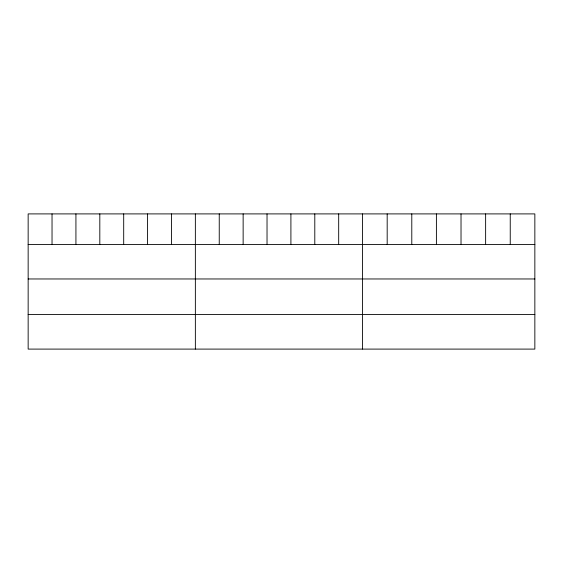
<?xml version="1.0" encoding="UTF-8"?>
<svg xmlns="http://www.w3.org/2000/svg" width="563" height="563" viewBox="0 0 563 563"><rect width="100%" height="100%" fill="white"/><g stroke="black" fill="none" stroke-linecap="round" stroke-linejoin="round"><path stroke-width="0.84" d="M534.85 244.426L534.85 349.095L28.15 349.095L28.15 213.905L534.85 213.905L534.85 244.426L28.15 244.426M28.15 278.966L534.85 278.966M28.15 314.555L534.85 314.555M510.24 213.905L510.24 244.426M485.63 213.905L485.63 244.426M461.02 213.905L461.02 244.426M436.402 213.905L436.402 244.426M411.792 213.905L411.792 244.426M387.182 213.905L387.182 244.426M362.572 213.905L362.572 349.095M338.687 213.905L338.687 244.426M314.794 213.905L314.794 244.426M290.909 213.905L290.909 244.426M267.024 213.905L267.024 244.426M243.139 213.905L243.139 244.426M219.246 213.905L219.246 244.426M195.361 213.905L195.361 349.095M171.476 213.905L171.476 244.426M147.583 213.905L147.583 244.426M123.698 213.905L123.698 244.426M99.813 213.905L99.813 244.426M75.928 213.905L75.928 244.426M52.035 213.905L52.035 244.426"/></g></svg>
